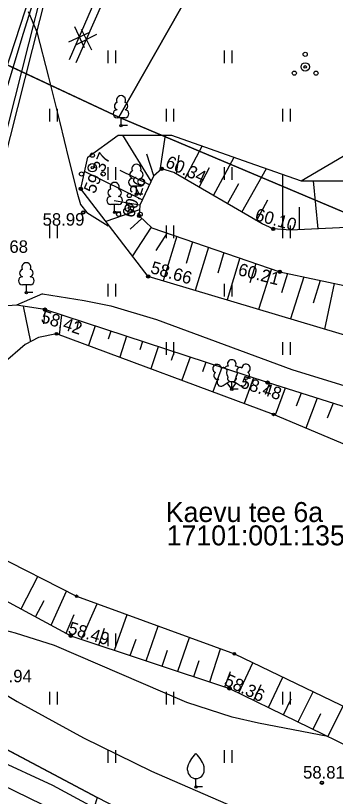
# Model space of a CAD drawing. Extents: x 634950 to 635515, y 6467879 to 6468335.
# Drawn here: x 635075.42 to 635094.65, y 6468113.21 to 6468160.09 of the extents above; entities that cross this region are included whole.
import ezdxf

# ---------------------------------------------------------------- set-up
doc = ezdxf.new("R2010")
doc.units = 0
for name, color, linetype in [('HALJASTUS', 7, 'Continuous'), ('HORISONTAAL-EH2000', 7, 'Continuous'), ('KORGUS-EH2000', 7, 'Continuous'), ('KTRASS', 7, 'Continuous'), ('MOOTMPUNKT', 7, 'Continuous'), ('PIIR', 7, 'Continuous'), ('PUU', 7, 'Continuous'), ('RELJEEF', 7, 'Continuous'), ('TEE', 7, 'Continuous'), ('TTRASS', 7, 'Continuous'), ('VEEKOGU', 7, 'Continuous'), ('VTRASS', 7, 'Continuous')]:
    doc.layers.add(name, color=color, linetype=linetype)

msp = doc.modelspace()

# ---------------------------------------------------------------- linework, layer by layer
at = {"layer": 'HALJASTUS'}
for p, q in [((635080.965, 6468157.989), (635080.965, 6468157.228)), ((635081.42, 6468157.989), (635081.42, 6468157.228)), ((635087.965, 6468157.989), (635087.965, 6468157.228)), ((635088.42, 6468157.989), (635088.42, 6468157.228)), ((635077.465, 6468154.489), (635077.465, 6468153.728)), ((635077.92, 6468154.489), (635077.92, 6468153.728)), ((635084.465, 6468154.489), (635084.465, 6468153.728)), ((635084.92, 6468154.489), (635084.92, 6468153.728)), ((635091.465, 6468154.489), (635091.465, 6468153.728)), ((635091.92, 6468154.489), (635091.92, 6468153.728)), ((635080.965, 6468150.989), (635080.965, 6468150.228)), ((635081.42, 6468150.989), (635081.42, 6468150.228)), ((635087.965, 6468150.989), (635087.965, 6468150.228)), ((635088.42, 6468150.989), (635088.42, 6468150.228)), ((635077.465, 6468147.489), (635077.465, 6468146.728)), ((635077.92, 6468147.489), (635077.92, 6468146.728)), ((635084.465, 6468147.489), (635084.465, 6468146.728)), ((635084.92, 6468147.489), (635084.92, 6468146.728)), ((635091.465, 6468147.489), (635091.465, 6468146.728)), ((635091.92, 6468147.489), (635091.92, 6468146.728)), ((635080.965, 6468143.989), (635080.965, 6468143.228)), ((635081.42, 6468143.989), (635081.42, 6468143.228)), ((635087.965, 6468143.989), (635087.965, 6468143.228)), ((635088.42, 6468143.989), (635088.42, 6468143.228)), ((635084.465, 6468140.489), (635084.465, 6468139.728)), ((635084.92, 6468140.489), (635084.92, 6468139.728)), ((635091.465, 6468140.489), (635091.465, 6468139.728)), ((635091.92, 6468140.489), (635091.92, 6468139.728)), ((635080.965, 6468122.989), (635080.965, 6468122.228)), ((635081.42, 6468122.989), (635081.42, 6468122.228)), ((635077.465, 6468119.489), (635077.465, 6468118.728)), ((635077.92, 6468119.489), (635077.92, 6468118.728)), ((635084.465, 6468119.489), (635084.465, 6468118.728)), ((635084.92, 6468119.489), (635084.92, 6468118.728)), ((635091.465, 6468119.489), (635091.465, 6468118.728)), ((635091.92, 6468119.489), (635091.92, 6468118.728)), ((635080.965, 6468115.989), (635080.965, 6468115.228)), ((635081.42, 6468115.989), (635081.42, 6468115.228)), ((635087.965, 6468115.989), (635087.965, 6468115.228)), ((635088.42, 6468115.989), (635088.42, 6468115.228))]:
    msp.add_line(p, q, dxfattribs=at)
at = {"layer": 'HORISONTAAL-EH2000'}
for points in [[(635092.582, 6468150.173), (635094.191, 6468151.115), (635095.799, 6468152.057), (635096.346, 6468152.462), (635097.1, 6468153.382), (635098.855, 6468156.689), (635100.213, 6468158.757), (635100.938, 6468159.772), (635101.774, 6468160.765), (635102.267, 6468161.171), (635102.757, 6468161.409), (635103.711, 6468161.607), (635104.199, 6468161.584)], [(635076.187, 6468160.337), (635076.694, 6468159.119), (635077.392, 6468156.398), (635078.083, 6468153.674), (635078.613, 6468151.518), (635079.143, 6468149.361), (635079.328, 6468148.753), (635079.697, 6468148.278), (635080.344, 6468147.87), (635080.99, 6468147.462)], [(635077.043, 6468143.388), (635076.263, 6468143.047), (635075.482, 6468142.707)], [(635077.043, 6468143.388), (635079.537, 6468142.987), (635081.146, 6468142.664), (635083.902, 6468141.853), (635092.032, 6468138.85), (635096.247, 6468137.549), (635100.482, 6468136.287), (635102.884, 6468135.657), (635106.529, 6468134.905), (635110.19, 6468134.263), (635111.522, 6468134.131), (635113.875, 6468134.234), (635117.433, 6468134.593), (635119.213, 6468134.579), (635120.987, 6468134.263), (635123.2, 6468133.508), (635126.349, 6468132.074)], [(635094.2, 6468116.808), (635092.113, 6468117.204), (635090.026, 6468117.599), (635088.432, 6468117.967), (635085.712, 6468118.855), (635077.757, 6468122.276), (635075.423, 6468123.005), (635073.588, 6468123.501), (635072.279, 6468123.945), (635071.383, 6468124.363), (635070.779, 6468124.743), (635070.016, 6468125.444), (635069.46, 6468126.34), (635068.9, 6468127.625), (635068.34, 6468128.91)], [(635066.711, 6468125.959), (635067.677, 6468124.857), (635068.643, 6468123.756), (635070.153, 6468122.304), (635071.416, 6468121.358), (635075.517, 6468118.903), (635079.514, 6468116.727), (635083.596, 6468114.719), (635089.9, 6468111.975)], [(635066.651, 6468117.922), (635069.371, 6468117.068), (635072.09, 6468116.214), (635074.15, 6468115.477), (635077.633, 6468113.884), (635087.809, 6468108.411)]]:
    msp.add_lwpolyline(points, dxfattribs=at)
at = {"layer": 'KORGUS-EH2000'}
for centre in [(635084.205, 6468150.897), (635079.337, 6468149.693), (635079.486, 6468148.274), (635082.847, 6468148.066), (635090.914, 6468147.281), (635083.397, 6468144.436), (635091.298, 6468144.716), (635077.184, 6468142.444), (635090.567, 6468138.061), (635078.737, 6468122.859), (635088.28, 6468119.694), (635093.834, 6468114.031)]:
    msp.add_circle(centre, 0.1, dxfattribs=at)
at = {"layer": 'KTRASS'}
for points in [[(635074.847, 6468177.694), (635072.516, 6468177.88), (635072.137, 6468179.82), (635073.877, 6468181.002), (635075.728, 6468180.199), (635079.941, 6468172.111), (635078.448, 6468167.185), (635075.871, 6468159.007), (635073.161, 6468150.026), (635070.86, 6468141.687), (635067.403, 6468133.908), (635065.014, 6468128.472), (635063.51, 6468125.134), (635061.02, 6468120.125), (635059.203, 6468117.175), (635058.133, 6468115.215), (635056.777, 6468114.739), (635054.496, 6468115.016), (635052.817, 6468115.998), (635048.694, 6468118.77), (635046.136, 6468119.957)], [(635081.295, 6468177.311), (635073.32, 6468145.87)]]:
    msp.add_lwpolyline(points, dxfattribs=at)
at = {"layer": 'MOOTMPUNKT'}
for centre in [(635092.831, 6468157.011), (635081.763, 6468153.487), (635080.036, 6468150.956), (635084.205, 6468150.897), (635079.337, 6468149.693), (635082.688, 6468149.368), (635082.264, 6468148.537), (635079.486, 6468148.274), (635081.377, 6468148.279), (635082.847, 6468148.066), (635090.914, 6468147.281), (635083.397, 6468144.436), (635091.298, 6468144.716), (635076.07, 6468143.458), (635077.184, 6468142.444), (635077.887, 6468140.986), (635090.567, 6468138.061), (635088.417, 6468137.656), (635090.927, 6468136.145), (635079.091, 6468125.229), (635078.737, 6468122.859), (635088.575, 6468121.768), (635088.28, 6468119.694), (635093.834, 6468114.031), (635086.263, 6468113.781)]:
    msp.add_circle(centre, 0.075, dxfattribs=at)
at = {"layer": 'PIIR'}
for points in [[(635023.81, 6468237.14), (635069.27, 6468219), (635084.02, 6468255.72), (635144.64, 6468233.59), (635162.37, 6468282.69), (635181.12, 6468334.61), (635187.35, 6468332.17), (635162.23, 6468262.58), (635168.74, 6468249.4), (635132.21, 6468132.65), (635081.62, 6468154), (635090.52, 6468169.62), (635062.87, 6468182.63), (635074.96, 6468209.63), (635019.93, 6468225.4)], [(635062.87, 6468182.63), (635090.52, 6468169.62), (635081.62, 6468154), (635071.39, 6468158.78), (635055.58, 6468166.17)], [(635080.32, 6468113.14), (635059.93, 6468123.95), (635071.38, 6468158.77), (635081.62, 6468154), (635132.21, 6468132.65), (635140.87, 6468128.84), (635138.03, 6468109.47), (635135.86, 6468084.61)], [(634997.04, 6468155.43), (635051.84, 6468128.24), (635080.32, 6468113.14), (635078.16, 6468105.95), (635047.11, 6467987.54), (635032.65, 6467991.52), (634950.38, 6468014.11), (634966.59, 6468068.8), (634968.83, 6468073.68), (634979.92, 6468104.42)]]:
    msp.add_lwpolyline(points, close=True, dxfattribs=at)
at = {"layer": 'PUU'}
for p, q in [((635082.003, 6468153.962), (635081.523, 6468153.962)), ((635081.763, 6468153.487), (635081.763, 6468153.962)), ((635082.143, 6468153.487), (635081.763, 6468153.487)), ((635082.928, 6468149.843), (635082.448, 6468149.843)), ((635082.688, 6468149.368), (635082.688, 6468149.843)), ((635083.068, 6468149.368), (635082.688, 6468149.368)), ((635081.617, 6468148.754), (635081.137, 6468148.754)), ((635081.377, 6468148.279), (635081.377, 6468148.754)), ((635081.757, 6468148.279), (635081.377, 6468148.279)), ((635076.31, 6468143.933), (635075.83, 6468143.933)), ((635076.07, 6468143.458), (635076.07, 6468143.933)), ((635076.45, 6468143.458), (635076.07, 6468143.458)), ((635087.907, 6468137.876), (635088.267, 6468138.131)), ((635088.417, 6468137.656), (635088.142, 6468138.041)), ((635088.267, 6468138.131), (635088.562, 6468138.131)), ((635088.417, 6468137.656), (635088.417, 6468138.131)), ((635088.417, 6468137.656), (635088.687, 6468138.046)), ((635088.562, 6468138.131), (635088.922, 6468137.886)), ((635088.797, 6468137.656), (635088.417, 6468137.656)), ((635086.263, 6468113.781), (635086.263, 6468114.281)), ((635086.663, 6468113.781), (635086.263, 6468113.781))]:
    msp.add_line(p, q, dxfattribs=at)
for points in [[(635088.004, 6468138.943), (635088.107, 6468138.841), (635088.122, 6468138.811), (635088.122, 6468138.756), (635088.107, 6468138.666), (635088.107, 6468138.621), (635088.127, 6468138.541), (635088.167, 6468138.451), (635088.177, 6468138.406), (635088.172, 6468138.361), (635088.157, 6468138.296), (635088.157, 6468138.266), (635088.177, 6468138.226), (635088.202, 6468138.196), (635088.267, 6468138.131)], [(635088.821, 6468138.957), (635088.727, 6468138.841), (635088.712, 6468138.811), (635088.712, 6468138.756), (635088.727, 6468138.666), (635088.732, 6468138.621), (635088.712, 6468138.541), (635088.672, 6468138.451), (635088.662, 6468138.406), (635088.667, 6468138.361), (635088.682, 6468138.296), (635088.682, 6468138.266), (635088.662, 6468138.226), (635088.637, 6468138.196), (635088.567, 6468138.131)], [(635085.763, 6468114.781), (635085.763, 6468114.931), (635085.773, 6468114.996), (635085.808, 6468115.126), (635085.868, 6468115.246), (635086.013, 6468115.481), (635086.173, 6468115.686), (635086.263, 6468115.781)], [(635086.763, 6468114.781), (635086.763, 6468114.931), (635086.753, 6468114.996), (635086.718, 6468115.126), (635086.658, 6468115.246), (635086.513, 6468115.481), (635086.353, 6468115.686), (635086.263, 6468115.781)]]:
    msp.add_lwpolyline(points, dxfattribs=at)
for centre, radius in [((635092.831, 6468157.761), 0.125), ((635092.831, 6468157.011), 0.25), ((635092.181, 6468156.636), 0.125), ((635093.481, 6468156.636), 0.125), ((635080.036, 6468151.706), 0.125), ((635080.036, 6468150.956), 0.25), ((635079.386, 6468150.581), 0.125), ((635080.686, 6468150.581), 0.125), ((635082.264, 6468149.287), 0.125), ((635082.264, 6468148.537), 0.25), ((635081.614, 6468148.162), 0.125), ((635082.914, 6468148.162), 0.125)]:
    msp.add_circle(centre, radius, dxfattribs=at)
for centre, radius, start, end in [((635081.763, 6468155.007), 0.277, 332.5799, 207.4201), ((635081.593, 6468154.66), 0.233, 109.0217, 253.1415), ((635081.933, 6468154.66), 0.233, 286.8508, 70.9859), ((635081.526, 6468154.199), 0.238, 90.0016, 269.3953), ((635082, 6468154.199), 0.238, 270.6047, 89.9984), ((635082.688, 6468150.888), 0.277, 332.5799, 207.4201), ((635082.518, 6468150.541), 0.233, 109.0217, 253.1415), ((635082.858, 6468150.541), 0.233, 286.8508, 70.9859), ((635081.377, 6468149.799), 0.277, 332.5799, 207.4201), ((635082.451, 6468150.08), 0.238, 90.0016, 269.3953), ((635082.925, 6468150.08), 0.238, 270.6047, 89.9984), ((635081.207, 6468149.452), 0.233, 109.0217, 253.1415), ((635081.547, 6468149.452), 0.233, 286.8508, 70.9859), ((635081.14, 6468148.991), 0.238, 90.0016, 269.3953), ((635081.614, 6468148.991), 0.238, 270.6047, 89.9984), ((635075.9, 6468144.631), 0.233, 109.0217, 253.1415), ((635076.07, 6468144.978), 0.277, 332.5799, 207.4201), ((635076.24, 6468144.631), 0.233, 286.8508, 70.9859), ((635075.833, 6468144.17), 0.238, 90.0016, 269.3953), ((635076.307, 6468144.17), 0.238, 270.6047, 89.9984), ((635088.417, 6468139.176), 0.256, 90.0013, 211.0159), ((635088.417, 6468139.176), 0.256, 328.9841, 89.9987), ((635087.534, 6468138.893), 0.256, 125.5389, 246.5536), ((635087.534, 6468138.893), 0.256, 4.5218, 125.5364), ((635087.92, 6468138.76), 0.202, 65.2382, 130.7412), ((635088.18, 6468138.844), 0.202, 84.7965, 150.2995), ((635088.655, 6468138.844), 0.202, 34.3857, 95.2035), ((635088.893, 6468138.769), 0.202, 50.3173, 111.1351), ((635089.277, 6468138.909), 0.256, 55.522, 176.5367), ((635089.277, 6468138.909), 0.256, 294.5049, 55.5195), ((635087.562, 6468138.476), 0.224, 125.4667, 288.5349), ((635089.055, 6468138.082), 0.237, 235.5219, 55.5208), ((635089.257, 6468138.491), 0.224, 252.5235, 55.5918), ((635087.771, 6468138.07), 0.237, 125.5377, 305.5366), ((635086.263, 6468114.781), 0.5, 180, 0)]:
    msp.add_arc(centre, radius, start, end, dxfattribs=at)
at = {"layer": 'RELJEEF'}
for p, q in [((635083.571, 6468150.153), (635081.87, 6468152.904)), ((635084.112, 6468150.814), (635084.429, 6468152.904)), ((635085.592, 6468150.291), (635086.644, 6468152.256)), ((635083.734, 6468150.477), (635083.305, 6468151.764)), ((635085.089, 6468150.584), (635085.26, 6468151.716)), ((635087.321, 6468149.283), (635088.555, 6468151.587)), ((635086.456, 6468149.787), (635087.088, 6468150.967)), ((635083.041, 6468149.02), (635079.567, 6468150.725)), ((635083.465, 6468149.927), (635081.706, 6468150.789)), ((635089.02, 6468148.293), (635090.502, 6468150.904)), ((635091.478, 6468147.242), (635091.478, 6468150.561)), ((635088.156, 6468148.797), (635088.841, 6468150.003)), ((635093.617, 6468147.287), (635093.32, 6468150.173)), ((635082.898, 6468148.713), (635081.354, 6468148.96)), ((635089.913, 6468147.773), (635090.586, 6468149.027)), ((635092.478, 6468147.234), (635092.478, 6468148.597)), ((635082.875, 6468148.419), (635080.851, 6468147.733)), ((635083.007, 6468147.918), (635082.315, 6468147.259)), ((635083.569, 6468147.397), (635082.442, 6468145.672)), ((635084.532, 6468147.041), (635083.847, 6468145.993)), ((635085.117, 6468146.84), (635084.303, 6468144.165)), ((635086.063, 6468146.515), (635085.667, 6468145.212)), ((635087.01, 6468146.19), (635086.219, 6468143.592)), ((635087.949, 6468145.867), (635087.582, 6468144.635)), ((635088.895, 6468145.542), (635088.143, 6468143.016)), ((635089.865, 6468145.208), (635089.495, 6468144.053)), ((635090.811, 6468144.883), (635090.033, 6468142.451)), ((635091.775, 6468144.613), (635091.4, 6468143.443)), ((635092.756, 6468144.401), (635091.95, 6468141.877)), ((635093.738, 6468144.19), (635093.305, 6468142.835)), ((635094.563, 6468144.012), (635093.998, 6468141.264)), ((635075.872, 6468142.647), (635076.321, 6468140.504)), ((635077.202, 6468142.438), (635077.107, 6468141.576)), ((635078.173, 6468142.12), (635078.041, 6468140.929)), ((635079.203, 6468141.783), (635079.076, 6468141.25)), ((635080.198, 6468141.457), (635079.803, 6468140.275)), ((635081.148, 6468141.146), (635080.985, 6468140.658)), ((635082.098, 6468140.835), (635081.679, 6468139.578)), ((635083.049, 6468140.523), (635082.882, 6468140.024)), ((635083.999, 6468140.212), (635083.555, 6468138.882)), ((635084.949, 6468139.901), (635084.779, 6468139.39)), ((635085.913, 6468139.585), (635085.408, 6468138.194)), ((635086.864, 6468139.274), (635086.66, 6468138.711)), ((635087.815, 6468138.962), (635087.283, 6468137.498)), ((635088.766, 6468138.651), (635088.54, 6468138.029)), ((635089.717, 6468138.34), (635089.158, 6468136.802)), ((635090.677, 6468138.026), (635090.419, 6468137.343)), ((635091.632, 6468137.724), (635091.019, 6468136.106)), ((635092.588, 6468137.423), (635092.289, 6468136.634)), ((635093.543, 6468137.121), (635092.863, 6468135.326)), ((635094.514, 6468136.814), (635094.156, 6468135.918)), ((635075.749, 6468124.464), (635076.755, 6468126.413)), ((635077.571, 6468123.485), (635078.481, 6468125.538)), ((635076.63, 6468123.991), (635077.143, 6468124.983)), ((635079.386, 6468122.644), (635080.331, 6468124.776)), ((635078.454, 6468123.011), (635078.948, 6468124.124)), ((635081.37, 6468121.986), (635082.12, 6468124.124)), ((635080.421, 6468122.3), (635080.777, 6468123.315)), ((635083.275, 6468121.354), (635083.992, 6468123.441)), ((635082.32, 6468121.671), (635082.664, 6468122.653)), ((635085.174, 6468120.724), (635085.871, 6468122.755)), ((635084.225, 6468121.039), (635084.554, 6468121.999)), ((635087.091, 6468120.088), (635087.73, 6468122.077)), ((635086.142, 6468120.403), (635086.45, 6468121.363)), ((635088.835, 6468119.423), (635089.687, 6468121.234)), ((635088.008, 6468119.784), (635088.344, 6468120.72)), ((635090.633, 6468118.547), (635091.49, 6468120.367)), ((635089.734, 6468118.985), (635090.179, 6468119.93)), ((635091.532, 6468118.108), (635091.989, 6468119.079)), ((635092.402, 6468117.684), (635093.318, 6468119.489)), ((635094.2, 6468116.808), (635095.121, 6468118.622)), ((635093.301, 6468117.246), (635093.779, 6468118.188))]:
    msp.add_line(p, q, dxfattribs=at)
for points in [[(635102.668, 6468149.024), (635104.373, 6468145.221), (635104.428, 6468144.45), (635104.017, 6468143.838), (635101.297, 6468141.427), (635097.613, 6468140.345), (635096.22, 6468140.6), (635083.397, 6468144.436), (635079.337, 6468149.693), (635079.76, 6468151.591), (635081.582, 6468152.904), (635084.795, 6468152.904), (635089.452, 6468151.273), (635092.582, 6468150.173), (635097.642, 6468150.173), (635100.636, 6468150.479), (635101.678, 6468150.263), (635102.668, 6468149.024)], [(635100.643, 6468146.106), (635100.065, 6468147.433), (635099.619, 6468147.807), (635098.86, 6468147.911), (635096.692, 6468147.558), (635095.304, 6468147.366), (635091.947, 6468147.21), (635090.914, 6468147.281), (635090.236, 6468147.584), (635084.936, 6468150.674), (635084.205, 6468150.897), (635083.713, 6468150.458), (635082.898, 6468148.713), (635082.847, 6468148.066), (635083.613, 6468147.357), (635091.298, 6468144.716), (635095.843, 6468143.736), (635096.974, 6468143.673), (635099.212, 6468144.606), (635100.438, 6468145.378), (635100.643, 6468146.106)], [(635130.869, 6468112.865), (635129.556, 6468116.866), (635124.685, 6468122.16), (635119.338, 6468125.727), (635111.404, 6468129.262), (635100.79, 6468134.632), (635095.804, 6468136.407), (635090.567, 6468138.061), (635077.184, 6468142.444), (635075.482, 6468142.707), (635074.12, 6468142.614), (635073.138, 6468142.028), (635072.359, 6468141.049), (635070.239, 6468135.485), (635068.007, 6468129.733), (635068.34, 6468128.91), (635069.565, 6468127.786), (635078.737, 6468122.859), (635088.28, 6468119.694), (635100.367, 6468113.801), (635110.073, 6468108.912)]]:
    msp.add_lwpolyline(points, dxfattribs=at)
at = {"layer": 'TEE'}
for points in [[(635068.269, 6468136.278), (635073.515, 6468152.831), (635077.266, 6468164.26), (635078.056, 6468166.892), (635079.082, 6468169.407), (635082.731, 6468175.065), (635091.908, 6468187.677), (635099.09, 6468197.836), (635103.113, 6468204.645), (635107.782, 6468212.186), (635111.603, 6468217.114), (635113.304, 6468218.473), (635120.362, 6468225.118), (635131.208, 6468235.278), (635142.81, 6468249.082)], [(635140.213, 6468081.697), (635134.072, 6468084.667), (635123.747, 6468089.24), (635113.206, 6468094.678), (635092.516, 6468105.171), (635072.118, 6468115.116), (635050.752, 6468125.603), (635049.751, 6468126.064)]]:
    msp.add_lwpolyline(points, dxfattribs=at)
at = {"layer": 'TTRASS'}
for p, q in [((635078.959, 6468159.446), (635079.542, 6468158.173)), ((635078.614, 6468158.518), (635079.887, 6468159.101)), ((635079.052, 6468158.345), (635080.302, 6468158.975)), ((635079.362, 6468159.285), (635079.993, 6468158.035))]:
    msp.add_line(p, q, dxfattribs=at)
for points in [[(635078.663, 6468157.448), (635080.248, 6468161.121)], [(635079.067, 6468157.271), (635080.682, 6468160.947)]]:
    msp.add_lwpolyline(points, dxfattribs=at)
at = {"layer": 'VEEKOGU'}
for points in [[(635077.887, 6468140.986), (635076.796, 6468140.756), (635076.009, 6468140.339), (635074.666, 6468139.183), (635074.038, 6468138.271), (635073.212, 6468136.815), (635071.263, 6468132.912), (635070.877, 6468132.02), (635070.781, 6468131.203), (635070.982, 6468130.377), (635071.343, 6468129.699), (635072.458, 6468128.726), (635074.026, 6468127.796), (635079.091, 6468125.229), (635088.575, 6468121.768), (635101.281, 6468115.662), (635111.658, 6468110.313)], [(635128.848, 6468112.131), (635128.69, 6468113.411), (635128.401, 6468114.554), (635128.146, 6468115.342), (635127.976, 6468115.794), (635127.436, 6468116.67), (635126.536, 6468117.984), (635125.954, 6468118.693), (635125.475, 6468119.26), (635122.31, 6468121.645), (635118.49, 6468124.212), (635110.546, 6468127.968), (635095.73, 6468134.112), (635090.927, 6468136.145), (635077.887, 6468140.986)]]:
    msp.add_lwpolyline(points, dxfattribs=at)
at = {"layer": 'VTRASS'}
msp.add_lwpolyline([(635091.251, 6468196.256), (635091.024, 6468195.214), (635090.961, 6468195.079), (635081.128, 6468177.873), (635072.898, 6468145.429), (635059.412, 6468111.492), (635081.089, 6468101.682), (635072.69, 6468069.868), (635064.675, 6468039.311)], dxfattribs=at)

# ---------------------------------------------------------------- texts
at = {"layer": 'KORGUS-EH2000'}
for s, rotation, p in [('59.37', 67.1809, (635080.176, 6468149.35)), ('60.34', 335.8226, (635084.368, 6468151.032)), ('60.26', 72.0186, (635082.512, 6468147.9)), ('60.10', 344.5639, (635089.762, 6468147.816)), ('58.66', 343.8507, (635083.483, 6468144.644)), ('60.21', 345.6102, (635088.748, 6468144.518)), ('58.42', 341.6967, (635076.89, 6468141.706)), ('58.48', 341.7684, (635088.875, 6468137.778)), ('58.49', 343.0112, (635078.524, 6468123.007)), ('58.36', 334.7339, (635087.897, 6468119.927))]:
    msp.add_text(s, height=0.75, rotation=rotation, dxfattribs=at).set_placement(p)
for s, p in [('58.99', (635077.049, 6468147.478)), ('58.68', (635073.658, 6468145.846)), ('58.94', (635073.888, 6468120.063)), ('58.81', (635092.702, 6468114.281))]:
    msp.add_text(s, height=0.75, dxfattribs=at).set_placement(p)
at = {"layer": 'PIIR'}
for s, p in [('Kaevu tee 6a', (635084.451, 6468129.685)), ('17101:001:1353', (635084.502, 6468128.283))]:
    msp.add_text(s, height=1.2, dxfattribs=at).set_placement(p)

doc.saveas('drawing.dxf')
